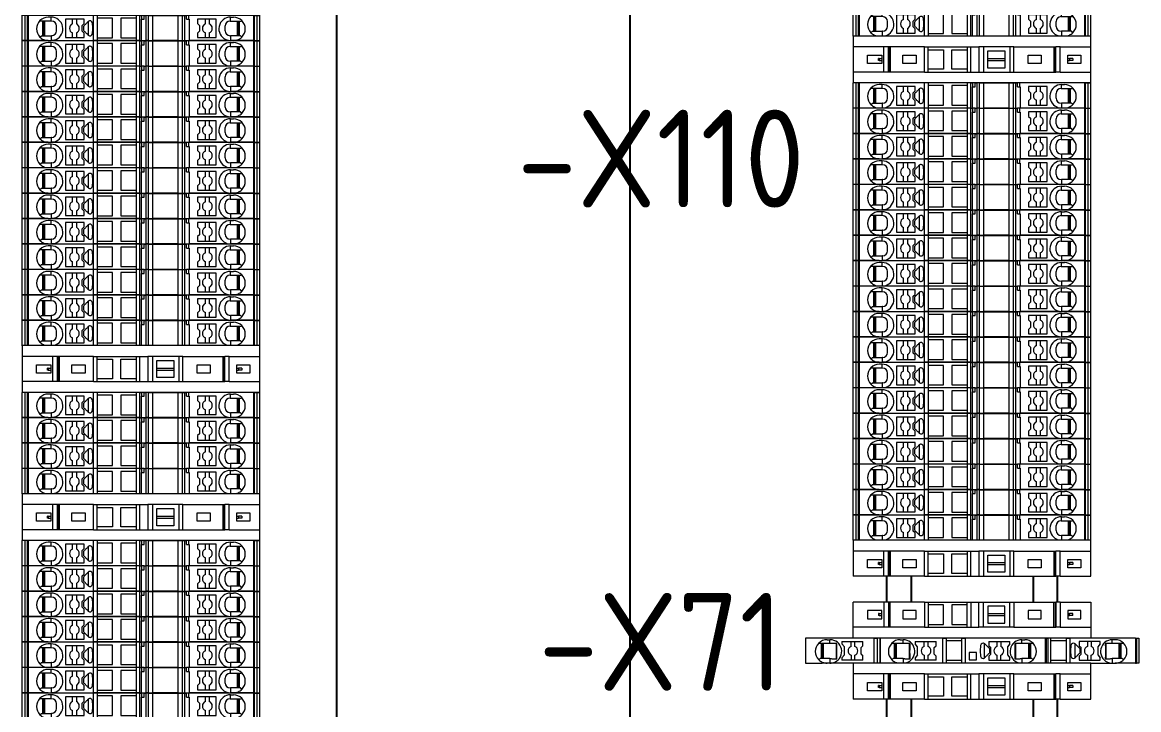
# Model space of a CAD drawing. Header units: millimetres. Extents: x 42356 to 50646, y 31507 to 39566.
# Drawn here: x 47683.2 to 47911.6, y 32597.9 to 32738.5 of the extents above; entities that cross this region are included whole.
import ezdxf
from ezdxf.enums import TextEntityAlignment as Align

# ---------------------------------------------------------------- set-up
doc = ezdxf.new("R2010")
doc.units = ezdxf.units.MM
doc.set_wipeout_variables(frame=1)
doc.layers.add('000-PI-Oprema', color=30, linetype='Continuous', lineweight=5)
doc.layers.add('SI-ORMAR-Oprema', color=30, linetype='Continuous', lineweight=5)
for name, color, linetype in [('000-PI_TEXT', 7, 'Continuous'), ('002-PI-Kabelska kanalica', 150, 'Continuous'), ('004-PI-DIN Šina', 3, 'Continuous')]:
    doc.layers.add(name, color=color, linetype=linetype)
doc.styles.add('PI0', font='isocpeur.ttf', dxfattribs={"width": 0.9})

# ---------------------------------------------------------------- blocks, each defined once
blk = doc.blocks.new('*U134')
at = {"layer": '004-PI-DIN Šina'}
blk.add_lwpolyline([(650, -17.5), (650, 17.5), (0, 17.5), (0, -17.5)], close=True, dxfattribs=at)
for points in [[(0, 12.5), (650, 12.5)], [(0, -12.5), (650, -12.5)]]:
    blk.add_lwpolyline(points, dxfattribs=at)
blk = doc.blocks.new('*U133')
at = {"layer": '002-PI-Kabelska kanalica'}
for p, q in [((-20, -100), (-20, 552)), ((40, -100), (40, 552))]:
    blk.add_line(p, q, dxfattribs=at)
blk = doc.blocks.new('*U115')
blk.add_wipeout([(47227.3, 37326.63), (47227.3, 37321.48), (47275.9, 37321.48), (47275.9, 37326.63)])
at = {"layer": '000-PI-Oprema'}
for p, q in [((47227.3, 37321.48), (47227.3, 37326.63)), ((47227.85, 37326.63), (47227.3, 37326.63)), ((47228.39, 37326.63), (47227.85, 37326.63)), ((47227.85, 37321.48), (47227.85, 37326.63)), ((47228.39, 37321.48), (47228.39, 37326.63)), ((47228.56, 37326.63), (47228.39, 37326.63)), ((47228.56, 37321.48), (47228.56, 37326.63)), ((47241.88, 37326.63), (47228.56, 37326.63)), ((47233.2, 37326.28), (47232.6, 37326.28)), ((47233.2, 37325.48), (47233.2, 37326.28)), ((47237.55, 37325.88), (47236.15, 37325.88)), ((47236.15, 37325.88), (47236.15, 37322.08)), ((47238.35, 37325.88), (47237.55, 37325.88)), ((47237.55, 37324.9), (47237.55, 37325.88)), ((47239.95, 37325.88), (47238.35, 37325.88)), ((47238.35, 37325.88), (47238.35, 37324.9)), ((47239.95, 37324.98), (47239.95, 37325.88)), ((47241.88, 37321.48), (47241.88, 37326.63)), ((47242.6, 37326.63), (47241.88, 37326.63)), ((47242.6, 37326.63), (47242.6, 37326.06)), ((47250.6, 37326.63), (47242.6, 37326.63)), ((47242.6, 37326.06), (47242.6, 37322.06)), ((47245.75, 37326.06), (47242.6, 37326.06)), ((47245.75, 37322.06), (47245.75, 37326.06)), ((47247.45, 37326.06), (47247.45, 37322.06)), ((47250.6, 37326.06), (47247.45, 37326.06)), ((47250.6, 37326.63), (47250.6, 37326.06)), ((47251.32, 37326.63), (47250.6, 37326.63)), ((47250.6, 37326.06), (47250.6, 37322.06)), ((47251.32, 37326.63), (47251.75, 37326.63)), ((47251.32, 37321.48), (47251.32, 37326.63)), ((47251.65, 37321.48), (47251.65, 37325.83)), ((47251.65, 37325.83), (47251.75, 37325.83)), ((47251.75, 37325.83), (47251.75, 37326.63)), ((47252.21, 37326.63), (47251.75, 37326.63)), ((47251.75, 37325.83), (47252.21, 37325.83)), ((47252.21, 37326.63), (47252.56, 37326.63)), ((47252.21, 37325.83), (47252.21, 37326.63)), ((47253.07, 37326.63), (47252.56, 37326.63)), ((47252.56, 37326.63), (47252.56, 37321.48)), ((47253.07, 37326.63), (47253.07, 37321.48)), ((47253.07, 37326.63), (47253.98, 37326.63)), ((47253.98, 37321.48), (47253.98, 37326.63)), ((47253.98, 37326.63), (47259.12, 37326.63)), ((47259.12, 37326.63), (47259.12, 37321.48)), ((47259.12, 37326.63), (47260.03, 37326.63)), ((47260.03, 37326.63), (47260.03, 37321.48)), ((47260.03, 37326.63), (47260.54, 37326.63)), ((47260.54, 37321.48), (47260.54, 37326.63)), ((47260.54, 37326.63), (47260.89, 37326.63)), ((47260.89, 37325.83), (47260.89, 37326.63)), ((47261.35, 37326.63), (47260.89, 37326.63)), ((47260.89, 37325.83), (47261.35, 37325.83)), ((47261.35, 37325.83), (47261.35, 37326.63)), ((47274.65, 37326.63), (47261.35, 37326.63)), ((47261.35, 37325.83), (47261.45, 37325.83)), ((47261.45, 37325.83), (47261.45, 37321.48)), ((47264.75, 37325.88), (47263.15, 37325.88)), ((47263.15, 37325.88), (47263.15, 37324.98)), ((47264.75, 37324.9), (47264.75, 37325.88)), ((47265.55, 37325.88), (47264.75, 37325.88)), ((47265.55, 37325.88), (47265.55, 37324.9)), ((47266.95, 37325.88), (47265.55, 37325.88)), ((47266.95, 37322.08), (47266.95, 37325.88)), ((47269.9, 37326.28), (47270.5, 37326.28)), ((47269.9, 37325.48), (47269.9, 37326.28)), ((47274.65, 37321.48), (47274.65, 37326.63)), ((47274.65, 37326.63), (47274.82, 37326.63)), ((47274.82, 37321.48), (47274.82, 37326.63)), ((47274.82, 37326.63), (47275.35, 37326.63)), ((47275.35, 37321.48), (47275.35, 37326.63)), ((47275.35, 37326.63), (47275.9, 37326.63)), ((47275.9, 37321.48), (47275.9, 37326.63)), ((47231, 37325.48), (47230.9, 37325.58)), ((47231.45, 37325.48), (47231, 37325.48)), ((47231.45, 37325.48), (47231.45, 37322.48)), ((47231.6, 37325.48), (47231.45, 37325.48)), ((47231.6, 37322.48), (47231.6, 37325.48)), ((47231.85, 37325.48), (47231.6, 37325.48)), ((47231.85, 37325.48), (47231.85, 37322.48)), ((47233.2, 37325.48), (47231.85, 37325.48)), ((47233.3, 37325.48), (47233.2, 37325.48)), ((47239.55, 37324.58), (47239.95, 37324.98)), ((47239.55, 37323.38), (47239.55, 37324.58)), ((47239.95, 37322.98), (47239.55, 37323.38)), ((47240.78, 37325.37), (47240.78, 37322.6)), ((47263.15, 37324.98), (47263.55, 37324.58)), ((47263.55, 37323.38), (47263.15, 37322.98)), ((47263.55, 37324.58), (47263.55, 37323.38)), ((47268.8, 37323.48), (47268.8, 37324.48)), ((47269.8, 37325.48), (47269.9, 37325.48)), ((47269.9, 37325.48), (47271.25, 37325.48)), ((47271.25, 37325.48), (47271.25, 37322.48)), ((47271.25, 37325.48), (47271.5, 37325.48)), ((47271.5, 37322.48), (47271.5, 37325.48)), ((47271.5, 37325.48), (47271.65, 37325.48)), ((47271.65, 37325.48), (47271.65, 37322.48)), ((47271.65, 37325.48), (47272.1, 37325.48)), ((47272.1, 37325.48), (47272.2, 37325.58)), ((47227.85, 37321.48), (47227.3, 37321.48)), ((47228.39, 37321.48), (47227.85, 37321.48)), ((47228.56, 37321.48), (47228.39, 37321.48)), ((47231.6, 37321.48), (47228.56, 37321.48)), ((47230.9, 37322.19), (47231.2, 37322.48)), ((47231.2, 37322.48), (47231.45, 37322.48)), ((47231.45, 37322.48), (47231.6, 37322.48)), ((47231.6, 37322.48), (47231.85, 37322.48)), ((47231.6, 37321.7), (47231.6, 37321.48)), ((47232.6, 37321.48), (47231.6, 37321.48)), ((47231.85, 37322.48), (47233.2, 37322.48)), ((47232.6, 37321.48), (47233.2, 37321.48)), ((47233.3, 37322.48), (47233.2, 37322.48)), ((47233.2, 37322.48), (47233.2, 37321.48)), ((47234.2, 37321.48), (47233.2, 37321.48)), ((47234.2, 37321.48), (47234.2, 37321.7)), ((47234.2, 37321.48), (47241.88, 37321.48)), ((47236.15, 37322.08), (47237.55, 37322.08)), ((47237.55, 37322.08), (47237.55, 37323.07)), ((47237.55, 37322.08), (47238.35, 37322.08)), ((47238.35, 37323.07), (47238.35, 37322.08)), ((47238.35, 37322.08), (47239.95, 37322.08)), ((47239.95, 37322.08), (47239.95, 37322.98)), ((47242.6, 37321.48), (47241.88, 37321.48)), ((47242.6, 37322.06), (47245.75, 37322.06)), ((47242.6, 37322.06), (47242.6, 37321.48)), ((47250.6, 37321.48), (47242.6, 37321.48)), ((47247.45, 37322.06), (47250.6, 37322.06)), ((47250.6, 37322.06), (47250.6, 37321.48)), ((47251.32, 37321.48), (47250.6, 37321.48)), ((47251.32, 37321.48), (47251.65, 37321.48)), ((47251.65, 37321.48), (47252.56, 37321.48)), ((47253.07, 37321.48), (47252.56, 37321.48)), ((47253.07, 37321.48), (47253.98, 37321.48)), ((47259.12, 37321.48), (47253.98, 37321.48)), ((47259.12, 37321.48), (47260.03, 37321.48)), ((47260.03, 37321.48), (47260.54, 37321.48)), ((47260.54, 37321.48), (47261.45, 37321.48)), ((47268.9, 37321.48), (47261.45, 37321.48)), ((47263.15, 37322.98), (47263.15, 37322.08)), ((47263.15, 37322.08), (47264.75, 37322.08)), ((47264.75, 37322.08), (47264.75, 37323.07)), ((47264.75, 37322.08), (47265.55, 37322.08)), ((47265.55, 37323.07), (47265.55, 37322.08)), ((47265.55, 37322.08), (47266.95, 37322.08)), ((47268.9, 37321.48), (47268.9, 37321.7)), ((47268.9, 37321.48), (47269.9, 37321.48)), ((47269.8, 37322.48), (47269.9, 37322.48)), ((47271.25, 37322.48), (47269.9, 37322.48)), ((47269.9, 37322.48), (47269.9, 37321.48)), ((47270.5, 37321.48), (47269.9, 37321.48)), ((47271.5, 37321.48), (47270.5, 37321.48)), ((47271.5, 37322.48), (47271.25, 37322.48)), ((47271.65, 37322.48), (47271.5, 37322.48)), ((47271.5, 37321.7), (47271.5, 37321.48)), ((47274.65, 37321.48), (47271.5, 37321.48)), ((47271.9, 37322.48), (47271.65, 37322.48)), ((47272.2, 37322.19), (47271.9, 37322.48)), ((47274.65, 37321.48), (47274.82, 37321.48)), ((47274.82, 37321.48), (47275.35, 37321.48)), ((47275.35, 37321.48), (47275.9, 37321.48))]:
    blk.add_line(p, q, dxfattribs=at)
for centre, radius, start, end in [((47232.6, 37323.88), 2.4, 90, 135), ((47233.2, 37323.88), 2.4, 294.6243, 90), ((47269.9, 37323.88), 2.4, 90, 245.3757), ((47270.5, 37323.88), 2.4, 45, 90), ((47232.6, 37323.88), 2.4, 135, 225), ((47233.3, 37324.48), 1, 0, 90), ((47233.3, 37323.48), 1, 270, 360), ((47237.95, 37323.98), 1, 113.5782, 246.4218), ((47237.95, 37323.98), 1, 293.5782, 66.4218), ((47241.15, 37325.03), 0.5, 5.4406, 134.9997), ((47265.15, 37323.98), 1, 113.5782, 246.4218), ((47265.15, 37323.98), 1, 293.5782, 66.4218), ((47269.8, 37324.48), 1, 90, 180), ((47269.8, 37323.48), 1, 180, 270), ((47270.5, 37323.88), 2.4, 315, 45), ((47232.6, 37323.88), 2.4, 225, 245.3757), ((47232.6, 37323.88), 2.4, 245.3757, 270), ((47233.2, 37323.88), 2.4, 270, 294.6243), ((47241.15, 37322.93), 0.5, 225, 354.5597), ((47269.9, 37323.88), 2.4, 245.3757, 270), ((47270.5, 37323.88), 2.4, 270, 294.6243), ((47270.5, 37323.88), 2.4, 294.6243, 315)]:
    blk.add_arc(centre, radius, start, end, dxfattribs=at)
for points in [[(47234.3, 37323.48), (47234.3, 37323.61), (47234.3, 37323.74), (47234.3, 37323.87), (47234.3, 37324.01), (47234.3, 37324.14), (47234.3, 37324.26), (47234.3, 37324.38), (47234.3, 37324.48)], [(47240.78, 37325.37), (47240.55, 37325.14), (47240.32, 37324.91), (47240.09, 37324.68), (47239.85, 37324.44)], [(47239.85, 37323.53), (47239.85, 37323.76), (47239.85, 37323.98), (47239.85, 37324.21), (47239.85, 37324.44)], [(47240.78, 37322.6), (47240.55, 37322.83), (47240.32, 37323.05), (47240.09, 37323.29), (47239.85, 37323.53)], [(47240.8, 37325.39), (47240.79, 37325.38), (47240.78, 37325.37)], [(47241.75, 37323.98), (47241.73, 37324.26), (47241.7, 37324.53), (47241.67, 37324.81), (47241.65, 37325.08)], [(47241.65, 37322.89), (47241.67, 37323.16), (47241.7, 37323.44), (47241.73, 37323.71), (47241.75, 37323.98)], [(47240.8, 37322.58), (47240.79, 37322.59), (47240.78, 37322.6)]]:
    blk.add_spline(points, degree=3, dxfattribs=at)
blk = doc.blocks.new('*U163')
at = {"layer": '000-PI-Oprema'}
blk.add_blockref('*U115', (-47251.6, -37324.06), dxfattribs=at)
blk = doc.blocks.new('*U164')
at = {"layer": '000-PI-Oprema', "color": 0, "linetype": 'ByBlock', "lineweight": -2, "transparency": 16777216}
blk.add_blockref('*U163', (0, 0), dxfattribs=at)
blk.add_blockref('*U163', (0, -5.2), dxfattribs=at)
blk.add_blockref('*U163', (0, -10.4), dxfattribs=at)
blk.add_blockref('*U163', (0, -15.6), dxfattribs=at)
blk = doc.blocks.new('*U165')
at = {"layer": '000-PI-Oprema'}
blk.add_blockref('*U115', (-47251.6, -37324.06), dxfattribs=at)
blk = doc.blocks.new('*U166')
at = {"layer": '000-PI-Oprema', "color": 0, "linetype": 'ByBlock', "lineweight": -2, "transparency": 16777216}
blk.add_blockref('*U165', (0, 0), dxfattribs=at)
blk.add_blockref('*U165', (0, -5.2), dxfattribs=at)
blk.add_blockref('*U165', (0, -10.4), dxfattribs=at)
blk.add_blockref('*U165', (0, -15.6), dxfattribs=at)
blk.add_blockref('*U165', (0, -20.8), dxfattribs=at)
blk.add_blockref('*U165', (0, -26), dxfattribs=at)
blk.add_blockref('*U165', (0, -31.2), dxfattribs=at)
blk.add_blockref('*U165', (0, -36.4), dxfattribs=at)
blk.add_blockref('*U165', (0, -41.6), dxfattribs=at)
blk.add_blockref('*U165', (0, -46.8), dxfattribs=at)
blk.add_blockref('*U165', (0, -52), dxfattribs=at)
blk.add_blockref('*U165', (0, -57.2), dxfattribs=at)
blk.add_blockref('*U165', (0, -62.4), dxfattribs=at)
blk.add_blockref('*U165', (0, -67.6), dxfattribs=at)
blk.add_blockref('*U165', (0, -72.8), dxfattribs=at)
blk.add_blockref('*U165', (0, -78), dxfattribs=at)
blk.add_blockref('*U165', (0, -83.2), dxfattribs=at)
blk.add_blockref('*U165', (0, -88.4), dxfattribs=at)
blk.add_blockref('*U165', (0, -93.6), dxfattribs=at)
blk.add_blockref('*U165', (0, -98.8), dxfattribs=at)
blk.add_blockref('*U165', (0, -104), dxfattribs=at)
blk.add_blockref('*U165', (0, -109.2), dxfattribs=at)
blk.add_blockref('*U165', (0, -114.4), dxfattribs=at)
blk.add_blockref('*U165', (0, -119.6), dxfattribs=at)
blk.add_blockref('*U165', (0, -124.8), dxfattribs=at)
blk.add_blockref('*U165', (0, -130), dxfattribs=at)
blk.add_blockref('*U165', (0, -135.2), dxfattribs=at)
blk.add_blockref('*U165', (0, -140.4), dxfattribs=at)
blk = doc.blocks.new('*U105')
blk.add_wipeout([(-24.3, 2.2), (24.3, 2.2), (24.3, -7.35), (-24.3, -7.35)])
at = {"layer": 'SI-ORMAR-Oprema'}
for p, q in [((-24.3, 2.2), (-24.3, -7.35)), ((24.3, 2.2), (-24.3, 2.2)), ((-18.03, 0), (-24.3, 0)), ((24.3, -7.35), (24.3, 2.2)), ((-21.4, -3.42), (-21.4, -1.72)), ((-21.4, -1.72), (-18.5, -1.72)), ((-18.5, -1.72), (-18.5, -2.38)), ((-18.03, -5.15), (-18.03, 0)), ((-17.1, 0), (-18.03, 0)), ((-17.1, -5.15), (-17.1, 0)), ((-17, 0), (-17.1, 0)), ((-17, 0), (-17, -5.15)), ((-16.74, 0), (-17, 0)), ((-16.74, 0), (-16.74, -5.15)), ((-9.72, 0), (-16.74, 0)), ((-14.15, -1.72), (-11.45, -1.72)), ((-14.15, -3.42), (-14.15, -1.72)), ((-11.45, -1.72), (-11.45, -3.42)), ((-9.72, 0), (-9, 0)), ((-9.72, -5.15), (-9.72, 0)), ((-9, -0.57), (-9, 0)), ((-9, 0), (-1, 0)), ((-9, -4.57), (-9, -0.57)), ((-9, -0.57), (-5.85, -0.57)), ((-5.85, -0.57), (-5.85, -4.57)), ((-4.15, -0.57), (-1, -0.57)), ((-4.15, -4.57), (-4.15, -0.57)), ((-1, 0), (-1, -0.57)), ((-1, 0), (-0.28, 0)), ((-1, -0.57), (-1, -4.57)), ((-0.28, 0), (1.39, 0)), ((-0.28, -5.15), (-0.28, 0)), ((2.32, 0), (1.39, 0)), ((1.39, 0), (1.39, -5.15)), ((7.69, 0), (2.32, 0)), ((2.32, 0), (2.32, -5.15)), ((3.22, -0.82), (6.67, -0.82)), ((3.22, -2.38), (3.22, -0.82)), ((6.67, -0.82), (6.67, -2.38)), ((7.69, 0), (7.69, -5.15)), ((8.51, 0), (7.69, 0)), ((8.51, -5.15), (8.51, 0)), ((8.51, 0), (16.74, 0)), ((11.45, -1.72), (14.15, -1.72)), ((11.45, -3.42), (11.45, -1.72)), ((14.15, -1.72), (14.15, -3.42)), ((16.74, 0), (16.74, -5.15)), ((16.74, 0), (17, 0)), ((17, -5.15), (17, 0)), ((17, 0), (17.1, 0)), ((18.03, 0), (17.1, 0)), ((17.1, -5.15), (17.1, 0)), ((18.03, 0), (24.3, 0)), ((18.03, -5.15), (18.03, 0)), ((19.55, -2.38), (19.55, -1.72)), ((19.55, -1.72), (22.25, -1.72)), ((22.25, -1.72), (22.25, -3.42)), ((-18.5, -3.42), (-21.4, -3.42)), ((-19.01, -2.38), (-19.15, -2.38)), ((-19.15, -2.78), (-19.15, -2.38)), ((-19.01, -2.78), (-19.15, -2.78)), ((-19.01, -2.38), (-19.01, -2.78)), ((-19.01, -2.38), (-18.5, -2.38)), ((-19.01, -2.78), (-18.5, -2.78)), ((-18.5, -2.38), (-18.5, -2.78)), ((-18.5, -2.78), (-18.5, -3.42)), ((-11.45, -3.42), (-14.15, -3.42)), ((3.22, -2.38), (6.67, -2.38)), ((3.22, -2.78), (3.22, -2.38)), ((3.22, -2.78), (6.67, -2.78)), ((3.22, -4.32), (3.22, -2.78)), ((6.67, -4.32), (3.22, -4.32)), ((6.67, -2.38), (6.67, -2.78)), ((6.67, -2.78), (6.67, -4.32)), ((14.15, -3.42), (11.45, -3.42)), ((19.55, -2.78), (19.55, -2.38)), ((19.55, -2.38), (19.89, -2.38)), ((19.55, -2.78), (19.89, -2.78)), ((19.55, -3.42), (19.55, -2.78)), ((22.25, -3.42), (19.55, -3.42)), ((19.89, -2.38), (19.89, -2.78)), ((20.59, -2.38), (19.89, -2.38)), ((20.59, -2.78), (19.89, -2.78)), ((20.59, -2.38), (20.59, -2.78)), ((-18.03, -5.15), (-24.3, -5.15)), ((-17.1, -5.15), (-18.03, -5.15)), ((-17, -5.15), (-17.1, -5.15)), ((-16.74, -5.15), (-17, -5.15)), ((-9.72, -5.15), (-16.74, -5.15)), ((-9.72, -5.15), (-9, -5.15)), ((-5.85, -4.57), (-9, -4.57)), ((-9, -5.15), (-9, -4.57)), ((-9, -5.15), (-1, -5.15)), ((-1, -4.57), (-4.15, -4.57)), ((-1, -4.57), (-1, -5.15)), ((-1, -5.15), (-0.28, -5.15)), ((-0.28, -5.15), (1.39, -5.15)), ((1.39, -5.15), (2.32, -5.15)), ((2.32, -5.15), (7.69, -5.15)), ((7.69, -5.15), (8.51, -5.15)), ((8.51, -5.15), (16.74, -5.15)), ((16.74, -5.15), (17, -5.15)), ((17, -5.15), (17.1, -5.15)), ((18.03, -5.15), (17.1, -5.15)), ((18.03, -5.15), (24.3, -5.15)), ((24.3, -7.35), (-24.3, -7.35))]:
    blk.add_line(p, q, dxfattribs=at)
blk = doc.blocks.new('*U183')
at = {"layer": '000-PI-Oprema'}
blk.add_blockref('*U115', (-47251.6, -37324.06), dxfattribs=at)
blk = doc.blocks.new('*U184')
at = {"layer": '000-PI-Oprema', "color": 0, "linetype": 'ByBlock', "lineweight": -2, "transparency": 16777216}
blk.add_blockref('*U183', (0, 0), dxfattribs=at)
blk.add_blockref('*U183', (0, -5.2), dxfattribs=at)
blk.add_blockref('*U183', (0, -10.4), dxfattribs=at)
blk.add_blockref('*U183', (0, -15.6), dxfattribs=at)
blk.add_blockref('*U183', (0, -20.8), dxfattribs=at)
blk.add_blockref('*U183', (0, -26), dxfattribs=at)
blk.add_blockref('*U183', (0, -31.2), dxfattribs=at)
blk.add_blockref('*U183', (0, -36.4), dxfattribs=at)
blk.add_blockref('*U183', (0, -41.6), dxfattribs=at)
blk.add_blockref('*U183', (0, -46.8), dxfattribs=at)
blk.add_blockref('*U183', (0, -52), dxfattribs=at)
blk.add_blockref('*U183', (0, -57.2), dxfattribs=at)
blk.add_blockref('*U183', (0, -62.4), dxfattribs=at)
blk.add_blockref('*U183', (0, -67.6), dxfattribs=at)
blk.add_blockref('*U183', (0, -72.8), dxfattribs=at)
blk.add_blockref('*U183', (0, -78), dxfattribs=at)
blk.add_blockref('*U183', (0, -83.2), dxfattribs=at)
blk.add_blockref('*U183', (0, -88.4), dxfattribs=at)
blk.add_blockref('*U183', (0, -93.6), dxfattribs=at)
blk.add_blockref('*U183', (0, -98.8), dxfattribs=at)
blk.add_blockref('*U183', (0, -104), dxfattribs=at)
blk.add_blockref('*U183', (0, -109.2), dxfattribs=at)
blk.add_blockref('*U183', (0, -114.4), dxfattribs=at)
blk.add_blockref('*U183', (0, -119.6), dxfattribs=at)
blk.add_blockref('*U183', (0, -124.8), dxfattribs=at)
blk.add_blockref('*U183', (0, -130), dxfattribs=at)
blk = doc.blocks.new('*U197')
at = {"layer": '000-PI-Oprema'}
blk.add_blockref('*U115', (-47251.6, -37324.06), dxfattribs=at)
blk = doc.blocks.new('*U198')
at = {"layer": '000-PI-Oprema', "color": 0, "linetype": 'ByBlock', "lineweight": -2, "transparency": 16777216}
blk.add_blockref('*U197', (0, 0), dxfattribs=at)
blk.add_blockref('*U197', (0, -5.2), dxfattribs=at)
blk.add_blockref('*U197', (0, -10.4), dxfattribs=at)
blk.add_blockref('*U197', (0, -15.6), dxfattribs=at)
blk.add_blockref('*U197', (0, -20.8), dxfattribs=at)
blk.add_blockref('*U197', (0, -26), dxfattribs=at)
blk = doc.blocks.new('*U199')
at = {"layer": '000-PI-Oprema'}
blk.add_blockref('*U115', (-47251.6, -37324.06), dxfattribs=at)
blk = doc.blocks.new('*U200')
at = {"layer": '000-PI-Oprema', "color": 0, "linetype": 'ByBlock', "lineweight": -2, "transparency": 16777216}
blk.add_blockref('*U199', (0, 0), dxfattribs=at)
blk.add_blockref('*U199', (0, -5.2), dxfattribs=at)
blk.add_blockref('*U199', (0, -10.4), dxfattribs=at)
blk.add_blockref('*U199', (0, -15.6), dxfattribs=at)
blk.add_blockref('*U199', (0, -20.8), dxfattribs=at)
blk.add_blockref('*U199', (0, -26), dxfattribs=at)
blk.add_blockref('*U199', (0, -31.2), dxfattribs=at)
blk.add_blockref('*U199', (0, -36.4), dxfattribs=at)
blk.add_blockref('*U199', (0, -41.6), dxfattribs=at)
blk.add_blockref('*U199', (0, -46.8), dxfattribs=at)
blk.add_blockref('*U199', (0, -52), dxfattribs=at)
blk.add_blockref('*U199', (0, -57.2), dxfattribs=at)
blk.add_blockref('*U199', (0, -62.4), dxfattribs=at)
blk.add_blockref('*U199', (0, -67.6), dxfattribs=at)
blk.add_blockref('*U199', (0, -72.8), dxfattribs=at)
blk.add_blockref('*U199', (0, -78), dxfattribs=at)
blk.add_blockref('*U199', (0, -83.2), dxfattribs=at)
blk.add_blockref('*U199', (0, -88.4), dxfattribs=at)
blk = doc.blocks.new('*U107')
blk.add_wipeout([(-24.3, 0), (24.3, 0), (24.3, -7.35), (-24.3, -7.35)])
at = {"layer": 'SI-ORMAR-Oprema'}
for p, q in [((24.3, 0), (-24.3, 0)), ((24.3, -7.35), (24.3, 0)), ((-24.3, 0), (-24.3, -7.35)), ((-18.03, -2.2), (-24.3, -2.2)), ((-18.03, -7.35), (-18.03, -2.2)), ((-17.1, -2.2), (-18.03, -2.2)), ((-17.1, -7.35), (-17.1, -2.2)), ((-17, -2.2), (-17.1, -2.2)), ((-17, -2.2), (-17, -7.35)), ((-16.74, -2.2), (-17, -2.2)), ((-16.74, -2.2), (-16.74, -7.35)), ((-9.72, -2.2), (-16.74, -2.2)), ((-9.72, -2.2), (-9, -2.2)), ((-9.72, -7.35), (-9.72, -2.2)), ((-9, -2.77), (-9, -2.2)), ((-9, -2.2), (-1, -2.2)), ((-1, -2.2), (-1, -2.77)), ((-1, -2.2), (-0.28, -2.2)), ((-0.28, -2.2), (1.39, -2.2)), ((-0.28, -7.35), (-0.28, -2.2)), ((2.32, -2.2), (1.39, -2.2)), ((1.39, -2.2), (1.39, -7.35)), ((7.69, -2.2), (2.32, -2.2)), ((2.32, -2.2), (2.32, -7.35)), ((7.69, -2.2), (7.69, -7.35)), ((8.51, -2.2), (7.69, -2.2)), ((8.51, -7.35), (8.51, -2.2)), ((8.51, -2.2), (16.74, -2.2)), ((16.74, -2.2), (16.74, -7.35)), ((16.74, -2.2), (17, -2.2)), ((17, -7.35), (17, -2.2)), ((17, -2.2), (17.1, -2.2)), ((18.03, -2.2), (17.1, -2.2)), ((17.1, -7.35), (17.1, -2.2)), ((18.03, -2.2), (24.3, -2.2)), ((18.03, -7.35), (18.03, -2.2)), ((-21.4, -5.62), (-21.4, -3.92)), ((-21.4, -3.92), (-18.5, -3.92)), ((-18.5, -3.92), (-18.5, -4.58)), ((-14.15, -3.92), (-11.45, -3.92)), ((-14.15, -5.62), (-14.15, -3.92)), ((-11.45, -3.92), (-11.45, -5.62)), ((-9, -6.77), (-9, -2.77)), ((-9, -2.77), (-5.85, -2.77)), ((-5.85, -2.77), (-5.85, -6.77)), ((-4.15, -2.77), (-1, -2.77)), ((-4.15, -6.77), (-4.15, -2.77)), ((-1, -2.77), (-1, -6.77)), ((3.22, -3.02), (6.67, -3.02)), ((3.22, -4.58), (3.22, -3.02)), ((6.67, -3.02), (6.67, -4.58)), ((11.45, -3.92), (14.15, -3.92)), ((11.45, -5.62), (11.45, -3.92)), ((14.15, -3.92), (14.15, -5.62)), ((19.55, -4.58), (19.55, -3.92)), ((19.55, -3.92), (22.25, -3.92)), ((22.25, -3.92), (22.25, -5.62)), ((-18.5, -5.62), (-21.4, -5.62)), ((-19.01, -4.58), (-19.15, -4.58)), ((-19.15, -4.98), (-19.15, -4.58)), ((-19.01, -4.98), (-19.15, -4.98)), ((-19.01, -4.58), (-19.01, -4.98)), ((-19.01, -4.58), (-18.5, -4.58)), ((-19.01, -4.98), (-18.5, -4.98)), ((-18.5, -4.58), (-18.5, -4.98)), ((-18.5, -4.98), (-18.5, -5.62)), ((-11.45, -5.62), (-14.15, -5.62)), ((-5.85, -6.77), (-9, -6.77)), ((-9, -7.35), (-9, -6.77)), ((-1, -6.77), (-4.15, -6.77)), ((-1, -6.77), (-1, -7.35)), ((3.22, -4.58), (6.67, -4.58)), ((3.22, -4.98), (3.22, -4.58)), ((3.22, -4.98), (6.67, -4.98)), ((3.22, -6.52), (3.22, -4.98)), ((6.67, -6.52), (3.22, -6.52)), ((6.67, -4.58), (6.67, -4.98)), ((6.67, -4.98), (6.67, -6.52)), ((14.15, -5.62), (11.45, -5.62)), ((19.55, -4.98), (19.55, -4.58)), ((19.55, -4.58), (19.89, -4.58)), ((19.55, -4.98), (19.89, -4.98)), ((19.55, -5.62), (19.55, -4.98)), ((22.25, -5.62), (19.55, -5.62)), ((19.89, -4.58), (19.89, -4.98)), ((20.59, -4.58), (19.89, -4.58)), ((20.59, -4.98), (19.89, -4.98)), ((20.59, -4.58), (20.59, -4.98)), ((-18.03, -7.35), (-24.3, -7.35)), ((-17.1, -7.35), (-18.03, -7.35)), ((-17, -7.35), (-17.1, -7.35)), ((-16.74, -7.35), (-17, -7.35)), ((-9.72, -7.35), (-16.74, -7.35)), ((-9.72, -7.35), (-9, -7.35)), ((-9, -7.35), (-1, -7.35)), ((-1, -7.35), (-0.28, -7.35)), ((-0.28, -7.35), (1.39, -7.35)), ((1.39, -7.35), (2.32, -7.35)), ((2.32, -7.35), (7.69, -7.35)), ((7.69, -7.35), (8.51, -7.35)), ((8.51, -7.35), (16.74, -7.35)), ((16.74, -7.35), (17, -7.35)), ((17, -7.35), (17.1, -7.35)), ((18.03, -7.35), (17.1, -7.35)), ((18.03, -7.35), (24.3, -7.35))]:
    blk.add_line(p, q, dxfattribs=at)
blk = doc.blocks.new('PTTB 2.5-2BE')
blk.add_wipeout([(47277.48, 37124.32), (47277.48, 37119.17), (47345.63, 37119.17), (47345.63, 37124.32)])
at = {"layer": '000-PI-Oprema'}
for p, q in [((47277.48, 37124.32), (47277.48, 37119.17)), ((47291.48, 37124.32), (47277.48, 37124.32)), ((47280.18, 37123.27), (47280.23, 37123.22)), ((47280.73, 37123.22), (47280.23, 37123.22)), ((47280.73, 37120.13), (47280.73, 37123.22)), ((47280.88, 37123.22), (47280.73, 37123.22)), ((47280.88, 37123.22), (47280.88, 37120.13)), ((47281.13, 37123.22), (47280.88, 37123.22)), ((47281.13, 37120.13), (47281.13, 37123.22)), ((47282.48, 37123.22), (47281.13, 37123.22)), ((47281.88, 37123.97), (47282.48, 37123.97)), ((47282.48, 37123.22), (47282.48, 37123.97)), ((47283.81, 37123.22), (47282.48, 37123.22)), ((47283.81, 37120.08), (47283.81, 37123.22)), ((47283.91, 37123.22), (47283.81, 37123.22)), ((47284.93, 37123.62), (47286.78, 37123.62)), ((47284.93, 37123.62), (47284.93, 37123.11)), ((47285.43, 37122.51), (47284.93, 37123.11)), ((47285.43, 37120.88), (47285.43, 37122.51)), ((47286.78, 37123.62), (47287.58, 37123.62)), ((47286.78, 37122.61), (47286.78, 37123.62)), ((47287.58, 37123.62), (47289.23, 37123.62)), ((47287.58, 37122.61), (47287.58, 37123.62)), ((47288.83, 37122.35), (47289.23, 37122.75)), ((47289.23, 37122.75), (47289.23, 37123.62)), ((47291.48, 37124.32), (47291.48, 37119.17)), ((47291.48, 37124.32), (47292.11, 37124.32)), ((47292.65, 37124.32), (47292.11, 37124.32)), ((47292.11, 37124.32), (47292.11, 37119.17)), ((47292.77, 37124.32), (47292.65, 37124.32)), ((47292.65, 37124.32), (47292.65, 37119.17)), ((47305.56, 37124.32), (47292.77, 37124.32)), ((47292.77, 37124.32), (47292.77, 37119.17)), ((47295.13, 37123.27), (47295.18, 37123.22)), ((47295.68, 37123.22), (47295.18, 37123.22)), ((47295.68, 37120.13), (47295.68, 37123.22)), ((47295.83, 37123.22), (47295.68, 37123.22)), ((47295.83, 37123.22), (47295.83, 37120.13)), ((47296.08, 37123.22), (47295.83, 37123.22)), ((47296.08, 37120.13), (47296.08, 37123.22)), ((47297.43, 37123.22), (47296.08, 37123.22)), ((47296.83, 37123.97), (47297.43, 37123.97)), ((47297.43, 37123.22), (47297.43, 37123.97)), ((47298.76, 37123.22), (47297.43, 37123.22)), ((47298.76, 37120.08), (47298.76, 37123.22)), ((47298.86, 37123.22), (47298.76, 37123.22)), ((47299.88, 37123.62), (47299.88, 37123.11)), ((47299.88, 37123.62), (47301.73, 37123.62)), ((47300.38, 37122.51), (47299.88, 37123.11)), ((47300.38, 37120.88), (47300.38, 37122.51)), ((47301.73, 37122.61), (47301.73, 37123.62)), ((47301.73, 37123.62), (47302.53, 37123.62)), ((47302.53, 37123.62), (47304.18, 37123.62)), ((47302.53, 37122.61), (47302.53, 37123.62)), ((47303.78, 37122.35), (47304.18, 37122.75)), ((47304.18, 37122.75), (47304.18, 37123.62)), ((47305.56, 37124.32), (47306.28, 37124.32)), ((47305.56, 37119.17), (47305.56, 37124.32)), ((47306.28, 37124.32), (47306.28, 37123.75)), ((47309.43, 37124.32), (47306.28, 37124.32)), ((47306.28, 37123.75), (47306.28, 37119.75)), ((47309.43, 37123.75), (47306.28, 37123.75)), ((47309.43, 37123.75), (47309.43, 37124.32)), ((47309.43, 37124.32), (47310.15, 37124.32)), ((47309.43, 37119.75), (47309.43, 37123.75)), ((47326.48, 37124.32), (47310.15, 37124.32)), ((47310.15, 37124.32), (47310.15, 37119.17)), ((47313.28, 37122.79), (47313.18, 37121.7)), ((47314.11, 37120.27), (47314.11, 37123.12)), ((47315.08, 37122.15), (47314.13, 37123.1)), ((47314.98, 37123.62), (47314.98, 37122.75)), ((47314.98, 37123.62), (47316.63, 37123.62)), ((47314.98, 37122.75), (47315.38, 37122.35)), ((47316.63, 37123.62), (47316.63, 37122.61)), ((47316.63, 37123.62), (47317.43, 37123.62)), ((47317.43, 37123.62), (47319.28, 37123.62)), ((47317.43, 37123.62), (47317.43, 37122.61)), ((47319.28, 37123.11), (47318.78, 37122.51)), ((47318.78, 37122.51), (47318.78, 37120.88)), ((47319.28, 37123.11), (47319.28, 37123.62)), ((47320.4, 37123.22), (47320.3, 37123.22)), ((47321.73, 37123.22), (47320.4, 37123.22)), ((47320.4, 37123.22), (47320.4, 37120.08)), ((47321.73, 37123.97), (47322.33, 37123.97)), ((47321.73, 37123.22), (47321.73, 37123.97)), ((47323.08, 37123.22), (47321.73, 37123.22)), ((47323.33, 37123.22), (47323.08, 37123.22)), ((47323.08, 37123.22), (47323.08, 37120.13)), ((47323.48, 37123.22), (47323.33, 37123.22)), ((47323.33, 37120.13), (47323.33, 37123.22)), ((47323.98, 37123.22), (47323.48, 37123.22)), ((47323.48, 37123.22), (47323.48, 37120.13)), ((47323.98, 37123.22), (47324.03, 37123.27)), ((47326.48, 37124.32), (47326.58, 37124.32)), ((47326.48, 37124.32), (47326.48, 37119.17)), ((47326.58, 37124.32), (47326.58, 37119.17)), ((47326.58, 37124.32), (47326.69, 37124.32)), ((47326.69, 37124.32), (47326.69, 37119.17)), ((47326.69, 37124.32), (47327.13, 37124.32)), ((47327.68, 37124.32), (47327.13, 37124.32)), ((47327.13, 37119.17), (47327.13, 37124.32)), ((47327.68, 37123.75), (47327.68, 37124.32)), ((47330.83, 37124.32), (47327.68, 37124.32)), ((47327.68, 37119.75), (47327.68, 37123.75)), ((47330.83, 37123.75), (47327.68, 37123.75)), ((47330.83, 37124.32), (47331.55, 37124.32)), ((47330.83, 37123.75), (47330.83, 37124.32)), ((47330.83, 37119.75), (47330.83, 37123.75)), ((47344.98, 37124.32), (47331.55, 37124.32)), ((47331.55, 37124.32), (47331.55, 37119.17)), ((47331.78, 37122.79), (47331.68, 37121.7)), ((47332.61, 37120.27), (47332.61, 37123.12)), ((47333.58, 37122.15), (47332.63, 37123.1)), ((47333.48, 37123.62), (47333.48, 37122.75)), ((47335.13, 37123.62), (47333.48, 37123.62)), ((47333.48, 37122.75), (47333.88, 37122.35)), ((47335.13, 37123.62), (47335.13, 37122.61)), ((47335.93, 37123.62), (47335.13, 37123.62)), ((47337.78, 37123.62), (47335.93, 37123.62)), ((47335.93, 37123.62), (47335.93, 37122.61)), ((47337.78, 37123.11), (47337.28, 37122.51)), ((47337.28, 37122.51), (47337.28, 37120.88)), ((47337.78, 37123.11), (47337.78, 37123.62)), ((47338.9, 37123.22), (47338.8, 37123.22)), ((47338.9, 37123.22), (47338.9, 37120.08)), ((47340.23, 37123.22), (47338.9, 37123.22)), ((47340.83, 37123.97), (47340.23, 37123.97)), ((47340.23, 37123.22), (47340.23, 37123.97)), ((47341.58, 37123.22), (47340.23, 37123.22)), ((47341.58, 37123.22), (47341.58, 37120.13)), ((47341.83, 37123.22), (47341.58, 37123.22)), ((47341.83, 37120.13), (47341.83, 37123.22)), ((47341.98, 37123.22), (47341.83, 37123.22)), ((47341.98, 37123.22), (47341.98, 37120.13)), ((47342.48, 37123.22), (47341.98, 37123.22)), ((47342.48, 37123.22), (47342.53, 37123.27)), ((47344.98, 37124.32), (47345.08, 37124.32)), ((47344.98, 37124.32), (47344.98, 37119.17)), ((47345.08, 37124.32), (47345.19, 37124.32)), ((47345.08, 37124.32), (47345.08, 37119.17)), ((47345.19, 37124.32), (47345.19, 37119.17)), ((47345.19, 37124.32), (47345.63, 37124.32)), ((47345.63, 37124.32), (47345.63, 37119.17)), ((47280.45, 37120.14), (47280.18, 37119.87)), ((47282.48, 37120.1), (47280.45, 37120.14)), ((47282.48, 37120.1), (47282.48, 37119.17)), ((47285.43, 37120.88), (47284.93, 37120.28)), ((47284.93, 37120.28), (47284.93, 37119.77)), ((47286.78, 37120.78), (47286.78, 37119.77)), ((47287.58, 37119.77), (47287.58, 37120.78)), ((47288.83, 37121.04), (47288.83, 37122.35)), ((47288.83, 37121.04), (47289.23, 37120.64)), ((47289.23, 37119.77), (47289.23, 37120.64)), ((47295.4, 37120.14), (47295.13, 37119.87)), ((47297.43, 37120.1), (47295.4, 37120.14)), ((47297.43, 37120.1), (47297.43, 37119.17)), ((47300.38, 37120.88), (47299.88, 37120.28)), ((47299.88, 37120.28), (47299.88, 37119.77)), ((47301.73, 37120.78), (47301.73, 37119.77)), ((47302.53, 37119.77), (47302.53, 37120.78)), ((47303.78, 37121.04), (47303.78, 37122.35)), ((47303.78, 37121.04), (47304.18, 37120.64)), ((47304.18, 37119.77), (47304.18, 37120.64)), ((47310.93, 37121.37), (47310.93, 37119.87)), ((47312.43, 37121.37), (47310.93, 37121.37)), ((47312.43, 37119.87), (47312.43, 37121.37)), ((47313.18, 37121.7), (47313.28, 37120.6)), ((47315.38, 37121.04), (47314.98, 37120.64)), ((47314.98, 37120.64), (47314.98, 37119.77)), ((47315.38, 37121.04), (47315.38, 37122.35)), ((47316.63, 37120.78), (47316.63, 37119.77)), ((47317.43, 37119.77), (47317.43, 37120.78)), ((47318.78, 37120.88), (47319.28, 37120.28)), ((47319.28, 37119.77), (47319.28, 37120.28)), ((47323.76, 37120.14), (47321.73, 37120.1)), ((47321.73, 37120.1), (47321.73, 37119.17)), ((47324.03, 37119.87), (47323.76, 37120.14)), ((47331.68, 37121.7), (47331.78, 37120.6)), ((47333.88, 37121.04), (47333.48, 37120.64)), ((47333.48, 37120.64), (47333.48, 37119.77)), ((47333.88, 37121.04), (47333.88, 37122.35)), ((47335.13, 37120.78), (47335.13, 37119.77)), ((47335.93, 37119.77), (47335.93, 37120.78)), ((47337.28, 37120.88), (47337.78, 37120.28)), ((47337.78, 37119.77), (47337.78, 37120.28)), ((47342.26, 37120.14), (47340.23, 37120.1)), ((47340.23, 37120.1), (47340.23, 37119.17)), ((47342.53, 37119.87), (47342.26, 37120.14)), ((47277.48, 37119.17), (47280.88, 37119.17)), ((47280.88, 37119.39), (47280.88, 37119.17)), ((47281.88, 37119.17), (47280.88, 37119.17)), ((47282.48, 37119.17), (47281.88, 37119.17)), ((47283.48, 37119.17), (47282.48, 37119.17)), ((47283.48, 37119.39), (47283.48, 37119.17)), ((47291.48, 37119.17), (47283.48, 37119.17)), ((47286.78, 37119.77), (47284.93, 37119.77)), ((47287.58, 37119.77), (47286.78, 37119.77)), ((47289.23, 37119.77), (47287.58, 37119.77)), ((47291.48, 37119.17), (47292.11, 37119.17)), ((47292.65, 37119.17), (47292.11, 37119.17)), ((47292.77, 37119.17), (47292.65, 37119.17)), ((47295.83, 37119.17), (47292.77, 37119.17)), ((47295.83, 37119.39), (47295.83, 37119.17)), ((47295.83, 37119.17), (47296.83, 37119.17)), ((47297.43, 37119.17), (47296.83, 37119.17)), ((47298.43, 37119.17), (47297.43, 37119.17)), ((47298.43, 37119.39), (47298.43, 37119.17)), ((47298.43, 37119.17), (47305.56, 37119.17)), ((47301.73, 37119.77), (47299.88, 37119.77)), ((47302.53, 37119.77), (47301.73, 37119.77)), ((47304.18, 37119.77), (47302.53, 37119.77)), ((47305.56, 37119.17), (47306.28, 37119.17)), ((47309.43, 37119.75), (47306.28, 37119.75)), ((47306.28, 37119.75), (47306.28, 37119.17)), ((47309.43, 37119.17), (47306.28, 37119.17)), ((47309.43, 37119.17), (47309.43, 37119.75)), ((47309.43, 37119.17), (47310.15, 37119.17)), ((47320.73, 37119.17), (47310.15, 37119.17)), ((47310.93, 37119.87), (47312.43, 37119.87)), ((47314.98, 37119.77), (47316.63, 37119.77)), ((47316.63, 37119.77), (47317.43, 37119.77)), ((47317.43, 37119.77), (47319.28, 37119.77)), ((47320.73, 37119.17), (47320.73, 37119.39)), ((47320.73, 37119.17), (47321.73, 37119.17)), ((47321.73, 37119.17), (47322.33, 37119.17)), ((47323.33, 37119.17), (47322.33, 37119.17)), ((47323.33, 37119.17), (47323.33, 37119.39)), ((47326.48, 37119.17), (47323.33, 37119.17)), ((47326.48, 37119.17), (47326.58, 37119.17)), ((47326.58, 37119.17), (47326.69, 37119.17)), ((47326.69, 37119.17), (47327.13, 37119.17)), ((47327.68, 37119.17), (47327.13, 37119.17)), ((47330.83, 37119.75), (47327.68, 37119.75)), ((47327.68, 37119.17), (47327.68, 37119.75)), ((47330.83, 37119.17), (47327.68, 37119.17)), ((47330.83, 37119.17), (47330.83, 37119.75)), ((47330.83, 37119.17), (47331.55, 37119.17)), ((47331.55, 37119.17), (47339.23, 37119.17)), ((47333.48, 37119.77), (47335.13, 37119.77)), ((47335.13, 37119.77), (47335.93, 37119.77)), ((47335.93, 37119.77), (47337.78, 37119.77)), ((47339.23, 37119.17), (47339.23, 37119.39)), ((47339.23, 37119.17), (47340.23, 37119.17)), ((47340.23, 37119.17), (47340.83, 37119.17)), ((47341.83, 37119.17), (47340.83, 37119.17)), ((47341.83, 37119.17), (47341.83, 37119.39)), ((47344.98, 37119.17), (47341.83, 37119.17)), ((47344.98, 37119.17), (47345.08, 37119.17)), ((47345.08, 37119.17), (47345.19, 37119.17)), ((47345.63, 37119.17), (47345.19, 37119.17))]:
    blk.add_line(p, q, dxfattribs=at)
for centre, radius, start, end in [((47281.88, 37121.57), 2.4, 135, 225), ((47281.88, 37121.57), 2.4, 90, 135), ((47282.48, 37121.57), 2.4, 294.6243, 90), ((47287.18, 37121.7), 1, 113.5782, 246.4218), ((47287.18, 37121.7), 1, 293.5782, 66.4218), ((47296.83, 37121.57), 2.4, 135, 225), ((47296.83, 37121.57), 2.4, 90, 135), ((47297.43, 37121.57), 2.4, 294.6243, 90), ((47302.13, 37121.7), 1, 113.5782, 246.4218), ((47302.13, 37121.7), 1, 293.5782, 66.4218), ((47313.78, 37122.75), 0.5, 48.1806, 174.5597), ((47313.78, 37122.75), 0.5, 45, 48.1806), ((47317.03, 37121.7), 1, 113.5782, 246.4218), ((47317.03, 37121.7), 1, 293.5782, 66.4218), ((47321.73, 37121.57), 2.4, 90, 245.3757), ((47322.33, 37121.57), 2.4, 45, 90), ((47322.33, 37121.57), 2.4, 315, 45), ((47332.28, 37122.75), 0.5, 48.1806, 174.5597), ((47332.28, 37122.75), 0.5, 45, 48.1806), ((47335.53, 37121.7), 1, 113.5782, 246.4218), ((47335.53, 37121.7), 1, 293.5782, 66.4218), ((47340.23, 37121.57), 2.4, 90, 245.3757), ((47340.83, 37121.57), 2.4, 45, 90), ((47340.83, 37121.57), 2.4, 315, 45), ((47313.78, 37120.65), 0.5, 185.4403, 311.8194), ((47313.78, 37120.65), 0.5, 311.8194, 315), ((47332.28, 37120.65), 0.5, 185.4403, 311.8194), ((47332.28, 37120.65), 0.5, 311.8194, 315), ((47281.88, 37121.57), 2.4, 225, 245.3757), ((47281.88, 37121.57), 2.4, 245.3757, 270), ((47282.48, 37121.57), 2.4, 270, 294.6243), ((47296.83, 37121.57), 2.4, 225, 245.3757), ((47296.83, 37121.57), 2.4, 245.3757, 270), ((47297.43, 37121.57), 2.4, 270, 294.6243), ((47321.73, 37121.57), 2.4, 245.3757, 270), ((47322.33, 37121.57), 2.4, 270, 294.6243), ((47322.33, 37121.57), 2.4, 294.6243, 315), ((47340.23, 37121.57), 2.4, 245.3757, 270), ((47340.83, 37121.57), 2.4, 270, 294.6243), ((47340.83, 37121.57), 2.4, 294.6243, 315)]:
    blk.add_arc(centre, radius, start, end, dxfattribs=at)
for points in [[(47283.9, 37120.08), (47283.9, 37120.27), (47283.9, 37120.45), (47283.9, 37120.66), (47283.9, 37120.87), (47283.9, 37121.08), (47283.9, 37121.29), (47283.89, 37121.5), (47283.89, 37121.7), (47283.9, 37121.89), (47283.9, 37122.08), (47283.9, 37122.36), (47283.9, 37122.65), (47283.9, 37122.92), (47283.91, 37123.22)], [(47298.85, 37120.08), (47298.85, 37120.27), (47298.85, 37120.45), (47298.85, 37120.66), (47298.85, 37120.87), (47298.85, 37121.08), (47298.84, 37121.29), (47298.84, 37121.5), (47298.84, 37121.7), (47298.85, 37121.89), (47298.85, 37122.08), (47298.85, 37122.36), (47298.85, 37122.65), (47298.85, 37122.92), (47298.86, 37123.22)], [(47320.3, 37123.22), (47320.3, 37122.92), (47320.31, 37122.65), (47320.31, 37122.36), (47320.31, 37122.08), (47320.31, 37121.89), (47320.31, 37121.7), (47320.31, 37121.5), (47320.31, 37121.29), (47320.31, 37121.08), (47320.31, 37120.87), (47320.31, 37120.66), (47320.31, 37120.45), (47320.3, 37120.27), (47320.3, 37120.08)], [(47338.8, 37123.22), (47338.8, 37122.92), (47338.81, 37122.65), (47338.81, 37122.36), (47338.81, 37122.08), (47338.81, 37121.89), (47338.81, 37121.7), (47338.81, 37121.5), (47338.81, 37121.29), (47338.81, 37121.08), (47338.81, 37120.87), (47338.81, 37120.66), (47338.81, 37120.45), (47338.8, 37120.27), (47338.8, 37120.08)], [(47282.48, 37120.1), (47282.61, 37120.1), (47282.74, 37120.1), (47283, 37120.09), (47283.28, 37120.09), (47283.58, 37120.08), (47283.9, 37120.08)], [(47297.43, 37120.1), (47297.56, 37120.1), (47297.69, 37120.1), (47297.95, 37120.09), (47298.23, 37120.09), (47298.53, 37120.08), (47298.85, 37120.08)], [(47314.13, 37120.29), (47314.19, 37120.35), (47314.24, 37120.4), (47314.3, 37120.46), (47314.35, 37120.51)], [(47314.35, 37120.51), (47314.53, 37120.69), (47314.7, 37120.86), (47314.89, 37121.05), (47315.08, 37121.24)], [(47315.08, 37122.15), (47315.08, 37121.92), (47315.08, 37121.7), (47315.08, 37121.47), (47315.08, 37121.24)], [(47320.3, 37120.08), (47320.63, 37120.08), (47320.92, 37120.09), (47321.2, 37120.09), (47321.46, 37120.1), (47321.6, 37120.1), (47321.73, 37120.1)], [(47332.63, 37120.29), (47332.69, 37120.35), (47332.74, 37120.4), (47332.8, 37120.46), (47332.85, 37120.51)], [(47332.85, 37120.51), (47333.03, 37120.69), (47333.2, 37120.86), (47333.39, 37121.05), (47333.58, 37121.24)], [(47333.58, 37122.15), (47333.58, 37121.92), (47333.58, 37121.7), (47333.58, 37121.47), (47333.58, 37121.24)], [(47338.8, 37120.08), (47339.13, 37120.08), (47339.42, 37120.09), (47339.7, 37120.09), (47339.96, 37120.1), (47340.1, 37120.1), (47340.23, 37120.1)]]:
    blk.add_spline(points, degree=3, dxfattribs=at)
blk = doc.blocks.new('*U106')
blk.add_wipeout([(-24.3, -7.35), (24.3, -7.35), (24.3, 0), (-24.3, 0)])
at = {"layer": 'SI-ORMAR-Oprema'}
for p, q in [((-18.03, 0), (-24.3, 0)), ((-18.03, 0), (-18.03, -5.15)), ((-17.1, 0), (-18.03, 0)), ((-17.1, 0), (-17.1, -5.15)), ((-17, 0), (-17.1, 0)), ((-17, -5.15), (-17, 0)), ((-16.74, 0), (-17, 0)), ((-16.74, -5.15), (-16.74, 0)), ((-9.72, 0), (-16.74, 0)), ((-9.72, 0), (-9, 0)), ((-9.72, 0), (-9.72, -5.15)), ((-9, 0), (-9, -0.57)), ((-9, 0), (-1, 0)), ((-1, 0), (-0.28, 0)), ((-1, -0.57), (-1, 0)), ((-0.28, 0), (1.39, 0)), ((-0.28, 0), (-0.28, -5.15)), ((1.39, 0), (2.32, 0)), ((1.39, -5.15), (1.39, 0)), ((2.32, 0), (7.69, 0)), ((2.32, -5.15), (2.32, 0)), ((7.69, -5.15), (7.69, 0)), ((7.69, 0), (8.51, 0)), ((8.51, 0), (8.51, -5.15)), ((8.51, 0), (16.74, 0)), ((16.74, -5.15), (16.74, 0)), ((16.74, 0), (17, 0)), ((17, 0), (17, -5.15)), ((17, 0), (17.1, 0)), ((17.1, 0), (17.1, -5.15)), ((18.03, 0), (17.1, 0)), ((18.03, 0), (18.03, -5.15)), ((18.03, 0), (24.3, 0)), ((24.3, 0), (24.3, -7.35)), ((-24.3, -7.35), (-24.3, 0)), ((-21.4, -1.72), (-21.4, -3.42)), ((-18.5, -1.72), (-21.4, -1.72)), ((-18.5, -2.37), (-18.5, -1.72)), ((-14.15, -1.72), (-14.15, -3.42)), ((-11.45, -1.72), (-14.15, -1.72)), ((-11.45, -3.42), (-11.45, -1.72)), ((-9, -0.57), (-9, -4.57)), ((-5.85, -0.57), (-9, -0.57)), ((-5.85, -4.57), (-5.85, -0.57)), ((-4.15, -0.57), (-4.15, -4.57)), ((-1, -0.57), (-4.15, -0.57)), ((-1, -4.57), (-1, -0.57)), ((6.67, -0.82), (3.22, -0.82)), ((3.22, -0.82), (3.22, -2.37)), ((6.67, -2.37), (6.67, -0.82)), ((11.45, -1.72), (11.45, -3.42)), ((14.15, -1.72), (11.45, -1.72)), ((14.15, -3.42), (14.15, -1.72)), ((22.25, -1.72), (19.55, -1.72)), ((19.55, -1.72), (19.55, -2.37)), ((22.25, -3.42), (22.25, -1.72)), ((-21.4, -3.42), (-18.5, -3.42)), ((-19.01, -2.37), (-19.15, -2.37)), ((-19.15, -2.37), (-19.15, -2.77)), ((-19.01, -2.77), (-19.15, -2.77)), ((-19.01, -2.37), (-18.5, -2.37)), ((-19.01, -2.77), (-19.01, -2.37)), ((-19.01, -2.77), (-18.5, -2.77)), ((-18.5, -2.77), (-18.5, -2.37)), ((-18.5, -3.42), (-18.5, -2.77)), ((-14.15, -3.42), (-11.45, -3.42)), ((3.22, -2.37), (6.67, -2.37)), ((3.22, -2.37), (3.22, -2.77)), ((3.22, -2.77), (6.67, -2.77)), ((3.22, -2.77), (3.22, -4.32)), ((3.22, -4.32), (6.67, -4.32)), ((6.67, -2.77), (6.67, -2.37)), ((6.67, -4.32), (6.67, -2.77)), ((11.45, -3.42), (14.15, -3.42)), ((19.55, -2.37), (19.89, -2.37)), ((19.55, -2.37), (19.55, -2.77)), ((19.55, -2.77), (19.55, -3.42)), ((19.55, -2.77), (19.89, -2.77)), ((19.55, -3.42), (22.25, -3.42)), ((20.59, -2.37), (19.89, -2.37)), ((19.89, -2.77), (19.89, -2.37)), ((20.59, -2.77), (19.89, -2.77)), ((20.59, -2.77), (20.59, -2.37)), ((-18.03, -5.15), (-24.3, -5.15)), ((-17.1, -5.15), (-18.03, -5.15)), ((-17, -5.15), (-17.1, -5.15)), ((-16.74, -5.15), (-17, -5.15)), ((-9.72, -5.15), (-16.74, -5.15)), ((-9.72, -5.15), (-9, -5.15)), ((-9, -4.57), (-9, -5.15)), ((-9, -4.57), (-5.85, -4.57)), ((-9, -5.15), (-1, -5.15)), ((-4.15, -4.57), (-1, -4.57)), ((-1, -5.15), (-1, -4.57)), ((-1, -5.15), (-0.28, -5.15)), ((-0.28, -5.15), (1.39, -5.15)), ((2.32, -5.15), (1.39, -5.15)), ((7.69, -5.15), (2.32, -5.15)), ((8.51, -5.15), (7.69, -5.15)), ((8.51, -5.15), (16.74, -5.15)), ((16.74, -5.15), (17, -5.15)), ((17, -5.15), (17.1, -5.15)), ((18.03, -5.15), (17.1, -5.15)), ((18.03, -5.15), (24.3, -5.15)), ((24.3, -7.35), (-24.3, -7.35))]:
    blk.add_line(p, q, dxfattribs=at)

msp = doc.modelspace()

# ---------------------------------------------------------------- block references
for name, p, rotation in [('*U134', (47707.526, 32870.989), 270), ('*U133', (47787.526, 32770.989), 180), ('*U134', (47877.526, 32870.989), 270)]:
    msp.add_blockref(name, p, dxfattribs=dict(rotation=rotation))

# ---------------------------------------------------------------- texts
at = {"layer": '000-PI_TEXT', "style": 'PI0', "width": 0.9}
for s, p in [('-X110', (47813.867, 32710.644)), ('-X71', (47813.867, 32611.822))]:
    msp.add_text(s, height=20, dxfattribs=at).set_placement(p, align=Align.MIDDLE)

# ---------------------------------------------------------------- next in the draw order: block references
at = {"layer": '000-PI-Oprema'}
for name, p in [('*U166', (47707.526, 32815.364)), ('*U198', (47877.526, 32764.264)), ('*U200', (47877.526, 32723.564)), ('*U164', (47707.526, 32660.264)), ('*U184', (47707.526, 32629.964)), ('PTTB 2.5-2BE', (565.973, -4511.721))]:
    msp.add_blockref(name, p, dxfattribs=at)

# ---------------------------------------------------------------- next in the draw order: block references
for name, p in [('*U105', (47877.526, 32733.489)), ('*U105', (47707.526, 32670.189)), ('*U105', (47707.526, 32639.889)), ('*U107', (47877.526, 32632.589)), ('*U107', (47877.526, 32607.449))]:
    msp.add_blockref(name, p, dxfattribs=at)
at = {"layer": 'SI-ORMAR-Oprema'}
msp.add_blockref('*U106', (47877.526, 32619.949), dxfattribs=at)

doc.saveas('drawing.dxf')
